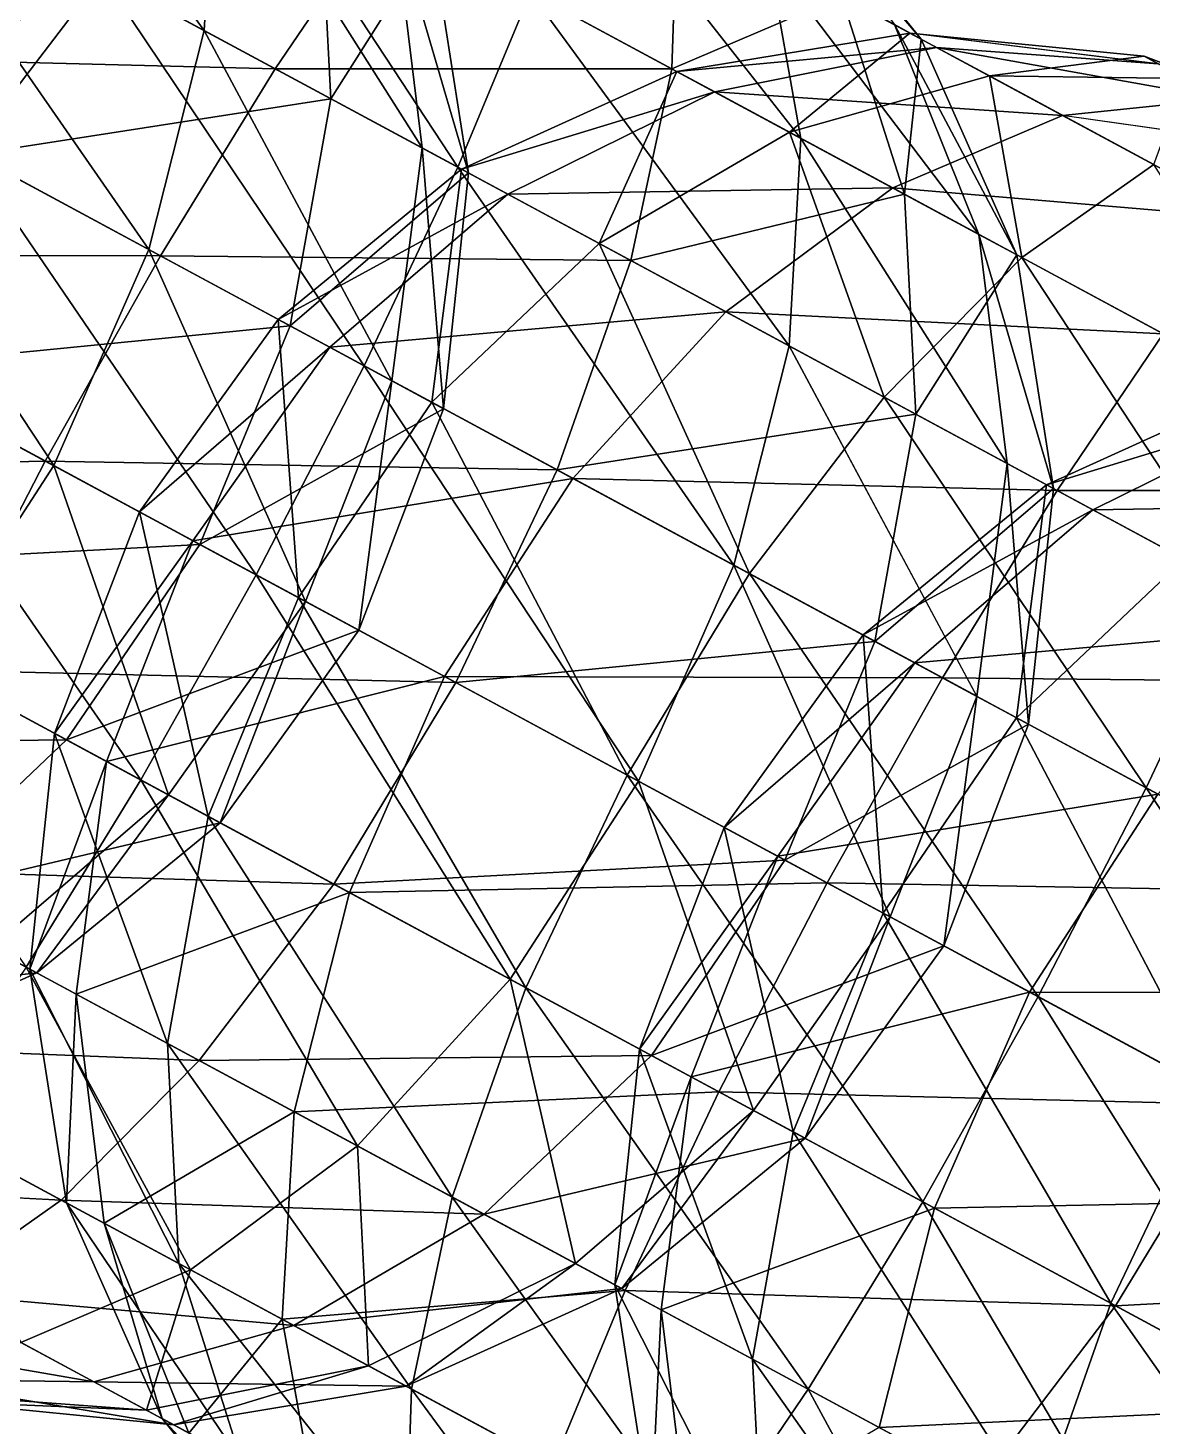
# Model space of a CAD drawing. Header units: metres. Extents: x -386 to 289, y -317 to 299.
# Drawn here: x 5.23 to 42.32, y -1.77 to 44.37 of the extents above; entities that cross this region are included whole.
import ezdxf

# ---------------------------------------------------------------- set-up
doc = ezdxf.new("R2010")
doc.units = ezdxf.units.M

msp = doc.modelspace()

# ---------------------------------------------------------------- linework, layer by layer
for points in [[(2.5170221, 55.94866, -525.3821), (0.11974335, 50.182213, -520.6561), (11.048521, 44.285362, -525.819), (11.048621, 44.28546, -525.81885)], [(2.5170221, 55.94866, -525.3821), (11.048521, 44.285362, -525.819), (11.440332, 51.133904, -529.59753), (11.440433, 51.134003, -529.5974)], [(-1.7154713, 51.172436, -698.8497), (3.2418518, 40.27612, -687.9063), (7.6838026, 46.10086, -690.67664), (7.6839027, 46.10096, -690.6765)], [(11.440332, 51.133904, -529.59753), (11.048521, 44.285362, -525.819), (18.241306, 40.404346, -536.49915), (18.241405, 40.404446, -536.499)], [(11.440332, 51.133904, -529.59753), (18.241306, 40.404346, -536.49915), (17.313215, 47.965065, -538.3179), (17.313314, 47.965164, -538.31775)], [(12.234752, 50.70525, -695.0837), (7.6838026, 46.10086, -690.67664), (19.420204, 39.76824, -688.9387), (19.420303, 39.76834, -688.9386)], [(12.234752, 50.70525, -695.0837), (19.420204, 39.76824, -688.9387), (21.817482, 45.53469, -693.6647), (21.817581, 45.53479, -693.66455)], [(0.11974335, 50.182213, -520.6561), (-2.9683561, 43.626972, -517.68524), (9.221111, 37.04989, -523.44366), (9.221211, 37.049988, -523.44354)], [(0.11974335, 50.182213, -520.6561), (9.221111, 37.04989, -523.44366), (11.048521, 44.285362, -525.819), (11.048621, 44.28546, -525.81885)], [(23.360575, 50.11937, -699.82367), (21.817482, 45.53469, -693.6647), (30.740793, 40.719933, -697.8801), (30.740892, 40.72003, -697.88)], [(23.360575, 50.11937, -699.82367), (30.740793, 40.719933, -697.8801), (29.670307, 46.714825, -702.8044), (29.670406, 46.714924, -702.80426)], [(29.360104, 50.28765, -711.7308), (33.823063, 44.474117, -708.97064), (34.706123, 43.997643, -716.6701), (34.706223, 43.99774, -716.67)], [(29.360104, 50.28765, -711.7308), (34.706123, 43.997643, -716.6701), (29.817207, 50.041008, -715.7163), (29.817307, 50.041107, -715.7162)], [(29.817207, 50.041008, -715.7163), (34.706123, 43.997643, -716.6701), (32.082863, 45.41308, -723.8397), (32.082962, 45.413177, -723.8396)], [(13.391978, 43.020897, -740.4468), (-2.5809727, 43.417946, -737.65924), (2.4632006, 48.917747, -735.28394), (2.4633005, 48.917847, -735.2838)], [(16.895458, 48.190468, -735.7208), (13.391978, 43.020897, -740.4468), (2.4632006, 48.917747, -735.28394), (2.4633005, 48.917847, -735.2838)], [(2.4632006, 48.917747, -735.28394), (2.4632006, 48.917747, -735.28394), (13.391978, 43.020897, -740.4468), (13.392078, 43.020996, -740.44666)], [(14.852201, 49.292953, -559.34595), (15.22719, 42.030674, -562.25323), (5.827918, 47.102245, -570.4263), (5.828018, 47.102345, -570.42615)], [(18.562046, 47.29123, -549.20654), (15.22719, 42.030674, -562.25323), (14.852201, 49.292953, -559.34595), (14.852302, 49.293053, -559.3458)], [(26.478188, 43.019905, -734.3018), (13.391978, 43.020897, -740.4468), (16.895458, 48.190468, -735.7208), (16.895557, 48.190567, -735.7207)], [(26.656193, 48.341152, -728.5585), (26.478188, 43.019905, -734.3018), (16.895458, 48.190468, -735.7208), (16.895557, 48.190567, -735.7207)], [(32.082863, 45.41308, -723.8397), (26.478188, 43.019905, -734.3018), (26.656193, 48.341152, -728.5585), (26.656292, 48.34125, -728.55835)], [(17.313215, 47.965065, -538.3179), (18.241306, 40.404346, -536.49915), (19.770805, 39.57907, -549.835), (19.770905, 39.57917, -549.8349)], [(17.313215, 47.965065, -538.3179), (19.770805, 39.57907, -549.835), (18.562046, 47.29123, -549.20654), (18.562145, 47.29133, -549.2064)], [(5.827918, 47.102245, -570.4263), (3.3982868, 40.191715, -573.1966), (-9.691965, 47.254833, -575.1351), (-9.691865, 47.254932, -575.13495)], [(15.22719, 42.030674, -562.25323), (3.3982868, 40.191715, -573.1966), (5.827918, 47.102245, -570.4263), (5.828018, 47.102345, -570.42615)], [(18.562046, 47.29123, -549.20654), (19.770805, 39.57907, -549.835), (15.22719, 42.030674, -562.25323), (15.22729, 42.030773, -562.2531)], [(29.670307, 46.714825, -702.8044), (30.740793, 40.719933, -697.8801), (36.613678, 37.551094, -706.60046), (36.613777, 37.551193, -706.60034)], [(29.670307, 46.714825, -702.8044), (36.613678, 37.551094, -706.60046), (33.823063, 44.474117, -708.97064), (33.823162, 44.474216, -708.9705)], [(7.6838026, 46.10086, -690.67664), (3.2418518, 40.27612, -687.9063), (16.332104, 33.213, -685.96783), (16.332203, 33.2131, -685.9677)], [(7.6838026, 46.10086, -690.67664), (16.332104, 33.213, -685.96783), (19.420204, 39.76824, -688.9387), (19.420303, 39.76834, -688.9386)], [(21.817482, 45.53469, -693.6647), (19.420204, 39.76824, -688.9387), (30.348982, 33.87139, -694.10156), (30.349081, 33.87149, -694.10144)], [(21.817482, 45.53469, -693.6647), (30.348982, 33.87139, -694.10156), (30.740793, 40.719933, -697.8801), (30.740892, 40.72003, -697.88)], [(32.082863, 45.41308, -723.8397), (34.152664, 38.878983, -727.62854), (26.478188, 43.019905, -734.3018), (26.478287, 43.020004, -734.3017)], [(34.706123, 43.997643, -716.6701), (34.152664, 38.878983, -727.62854), (32.082863, 45.41308, -723.8397), (32.082962, 45.413177, -723.8396)], [(33.823063, 44.474117, -708.97064), (36.613678, 37.551094, -706.60046), (37.862507, 36.87726, -717.48914), (37.862606, 36.877357, -717.489)], [(33.823063, 44.474117, -708.97064), (37.862507, 36.87726, -717.48914), (34.706123, 43.997643, -716.6701), (34.706223, 43.99774, -716.67)], [(11.048521, 44.285362, -525.819), (9.221111, 37.04989, -523.44366), (17.243618, 32.721176, -535.3559), (17.243717, 32.721275, -535.3558)], [(11.048521, 44.285362, -525.819), (17.243618, 32.721176, -535.3559), (18.241306, 40.404346, -536.49915), (18.241405, 40.404446, -536.499)], [(35.216217, 43.72242, -288.74295), (26.64896, 42.927773, -280.22443), (34.333157, 44.198895, -281.0435), (34.333256, 44.198994, -281.0434)], [(34.333157, 44.198895, -281.0435), (26.64896, 42.927773, -280.22443), (30.358807, 40.92605, -270.08505), (30.358906, 40.926147, -270.08496)], [(34.333157, 44.198895, -281.0435), (30.358807, 40.92605, -270.08505), (36.956417, 42.78346, -273.87384), (36.956516, 42.783558, -273.87375)], [(34.706123, 43.997643, -716.6701), (37.862507, 36.87726, -717.48914), (34.152664, 38.878983, -727.62854), (34.152763, 38.87908, -727.6284)], [(42.52548, 43.184006, -285.98282), (35.216217, 43.72242, -288.74295), (34.333157, 44.198895, -281.0435), (34.333256, 44.198994, -281.0434)], [(42.52548, 43.184006, -285.98282), (34.333157, 44.198895, -281.0435), (42.068375, 43.43065, -281.99728), (42.068474, 43.430748, -281.9972)], [(42.068375, 43.43065, -281.99728), (34.333157, 44.198895, -281.0435), (36.956417, 42.78346, -273.87384), (36.956516, 42.783558, -273.87375)], [(9.608496, 36.840862, -743.41766), (-6.81662, 36.88064, -738.4694), (-2.5809727, 43.417946, -737.65924), (-2.5808728, 43.418045, -737.6591)], [(-2.9683561, 43.626972, -517.68524), (-6.5368185, 36.729668, -516.67194), (6.0826435, 29.920574, -522.6335), (6.0827436, 29.920673, -522.63336)], [(-2.9683561, 43.626972, -517.68524), (6.0826435, 29.920574, -522.6335), (9.221111, 37.04989, -523.44366), (9.221211, 37.049988, -523.44354)], [(13.391978, 43.020897, -740.4468), (9.608496, 36.840862, -743.41766), (-2.5809727, 43.417946, -737.65924), (-2.5808728, 43.418045, -737.6591)], [(-2.5809727, 43.417946, -737.65924), (-2.5809727, 43.417946, -737.65924), (9.608496, 36.840862, -743.41766), (9.608596, 36.84096, -743.41754)], [(35.216217, 43.72242, -288.74295), (27.897793, 42.253937, -291.11313), (26.64896, 42.927773, -280.22443), (26.64906, 42.92787, -280.22433)], [(39.368973, 41.481712, -294.90918), (27.897793, 42.253937, -291.11313), (35.216217, 43.72242, -288.74295), (35.216316, 43.72252, -288.74286)], [(44.675102, 42.02413, -289.1747), (39.368973, 41.481712, -294.90918), (35.216217, 43.72242, -288.74295), (35.216316, 43.72252, -288.74286)], [(44.675102, 42.02413, -289.1747), (35.216217, 43.72242, -288.74295), (42.52548, 43.184006, -285.98282), (42.525578, 43.184105, -285.98273)], [(42.068375, 43.43065, -281.99728), (36.956417, 42.78346, -273.87384), (43.42627, 42.697964, -278.286), (43.42637, 42.698063, -278.28592)], [(49.32747, 40.67539, -283.02084), (42.52548, 43.184006, -285.98282), (42.068375, 43.43065, -281.99728), (42.068474, 43.430748, -281.9972)], [(49.32747, 40.67539, -283.02084), (42.068375, 43.43065, -281.99728), (43.42627, 42.697964, -278.286), (43.42637, 42.698063, -278.28592)], [(25.12838, 36.688274, -738.70886), (9.608496, 36.840862, -743.41766), (13.391978, 43.020897, -740.4468), (13.392078, 43.020996, -740.44666)], [(26.478188, 43.019905, -734.3018), (25.12838, 36.688274, -738.70886), (13.391978, 43.020897, -740.4468), (13.392078, 43.020996, -740.44666)], [(27.897793, 42.253937, -291.11313), (19.539444, 39.70391, -279.59595), (26.64896, 42.927773, -280.22443), (26.64906, 42.92787, -280.22433)], [(26.64896, 42.927773, -280.22443), (19.539444, 39.70391, -279.59595), (24.08306, 37.252308, -267.1778), (24.083158, 37.252407, -267.1777)], [(26.64896, 42.927773, -280.22443), (24.08306, 37.252308, -267.1778), (30.358807, 40.92605, -270.08505), (30.358906, 40.926147, -270.08496)], [(34.152664, 38.878983, -727.62854), (25.12838, 36.688274, -738.70886), (26.478188, 43.019905, -734.3018), (26.478287, 43.020004, -734.3017)], [(36.956417, 42.78346, -273.87384), (30.358807, 40.92605, -270.08505), (38.033283, 36.785122, -263.4118), (38.033382, 36.78522, -263.4117)], [(36.956417, 42.78346, -273.87384), (38.033283, 36.785122, -263.4118), (42.383087, 39.855385, -269.15515), (42.383186, 39.855484, -269.15506)], [(43.42627, 42.697964, -278.286), (36.956417, 42.78346, -273.87384), (42.383087, 39.855385, -269.15515), (42.383186, 39.855484, -269.15506)], [(15.22719, 42.030674, -562.25323), (13.881813, 34.53511, -564.0808), (3.3982868, 40.191715, -573.1966), (3.3983867, 40.191814, -573.1965)], [(19.770805, 39.57907, -549.835), (13.881813, 34.53511, -564.0808), (15.22719, 42.030674, -562.25323), (15.22729, 42.030773, -562.2531)], [(27.897793, 42.253937, -291.11313), (21.068943, 38.87864, -292.93182), (19.539444, 39.70391, -279.59595), (19.539543, 39.70401, -279.59586)], [(33.77068, 39.0851, -299.8335), (21.068943, 38.87864, -292.93182), (27.897793, 42.253937, -291.11313), (27.897892, 42.254036, -291.11304)], [(39.368973, 41.481712, -294.90918), (33.77068, 39.0851, -299.8335), (27.897793, 42.253937, -291.11313), (27.897892, 42.254036, -291.11304)], [(47.94126, 40.261806, -290.71765), (39.368973, 41.481712, -294.90918), (44.675102, 42.02413, -289.1747), (44.6752, 42.02423, -289.17462)], [(45.678707, 38.077164, -297.88995), (33.77068, 39.0851, -299.8335), (39.368973, 41.481712, -294.90918), (39.369072, 41.48181, -294.9091)], [(47.94126, 40.261806, -290.71765), (45.678707, 38.077164, -297.88995), (39.368973, 41.481712, -294.90918), (39.369072, 41.48181, -294.9091)], [(39.368973, 41.481712, -294.90918), (39.368973, 41.481712, -294.90918), (45.678707, 38.077164, -297.88995), (45.678806, 38.077263, -297.88986)], [(30.358807, 40.92605, -270.08505), (24.08306, 37.252308, -267.1778), (33.482334, 32.180733, -259.00476), (33.482433, 32.180832, -259.00467)], [(30.740793, 40.719933, -697.8801), (30.348982, 33.87139, -694.10156), (37.541767, 29.990374, -704.78174), (37.541866, 29.990473, -704.7816)], [(30.358807, 40.92605, -270.08505), (33.482334, 32.180733, -259.00476), (38.033283, 36.785122, -263.4118), (38.033382, 36.78522, -263.4117)], [(30.740793, 40.719933, -697.8801), (37.541767, 29.990374, -704.78174), (36.613678, 37.551094, -706.60046), (36.613777, 37.551193, -706.60034)], [(3.2418518, 40.27612, -687.9063), (-0.7883873, 33.62798, -686.96136), (12.763642, 26.315699, -684.9545), (12.763742, 26.315798, -684.9544)], [(13.881813, 34.53511, -564.0808), (0.054413795, 33.17323, -574.14154), (3.3982868, 40.191715, -573.1966), (3.3983867, 40.191814, -573.1965)], [(3.2418518, 40.27612, -687.9063), (12.763642, 26.315699, -684.9545), (16.332104, 33.213, -685.96783), (16.332203, 33.2131, -685.9677)], [(18.241306, 40.404346, -536.49915), (17.243618, 32.721176, -535.3559), (18.949556, 31.800703, -550.2301), (18.949656, 31.800802, -550.23)], [(18.241306, 40.404346, -536.49915), (18.949556, 31.800703, -550.2301), (19.770805, 39.57907, -549.835), (19.770905, 39.57917, -549.8349)], [(21.068943, 38.87864, -292.93182), (13.489109, 34.747005, -279.20087), (19.539444, 39.70391, -279.59595), (19.539543, 39.70401, -279.59586)], [(19.539444, 39.70391, -279.59595), (13.489109, 34.747005, -279.20087), (18.556854, 32.012596, -265.35022), (18.556953, 32.012695, -265.35013)], [(19.420204, 39.76824, -688.9387), (16.332104, 33.213, -685.96783), (28.521572, 26.635918, -691.72626), (28.521671, 26.636017, -691.72614)], [(19.539444, 39.70391, -279.59595), (18.556854, 32.012596, -265.35022), (24.08306, 37.252308, -267.1778), (24.083158, 37.252407, -267.1777)], [(19.420204, 39.76824, -688.9387), (28.521572, 26.635918, -691.72626), (30.348982, 33.87139, -694.10156), (30.349081, 33.87149, -694.10144)], [(42.383087, 39.855385, -269.15515), (38.033283, 36.785122, -263.4118), (47.616013, 31.614561, -261.99277), (47.61611, 31.61466, -261.99268)], [(19.770805, 39.57907, -549.835), (18.949556, 31.800703, -550.2301), (13.881813, 34.53511, -564.0808), (13.881913, 34.53521, -564.0807)], [(21.068943, 38.87864, -292.93182), (15.195045, 33.82653, -294.0751), (13.489109, 34.747005, -279.20087), (13.489209, 34.747105, -279.20078)], [(28.26173, 34.99762, -303.61206), (15.195045, 33.82653, -294.0751), (21.068943, 38.87864, -292.93182), (21.069042, 38.87874, -292.93173)], [(33.77068, 39.0851, -299.8335), (28.26173, 34.99762, -303.61206), (21.068943, 38.87864, -292.93182), (21.069042, 38.87874, -292.93173)], [(34.152664, 38.878983, -727.62854), (34.52765, 31.616703, -730.5358), (25.12838, 36.688274, -738.70886), (25.128479, 36.688374, -738.70874)], [(42.69399, 34.27034, -304.04892), (28.26173, 34.99762, -303.61206), (33.77068, 39.0851, -299.8335), (33.77078, 39.085197, -299.8334)], [(45.678707, 38.077164, -297.88995), (42.69399, 34.27034, -304.04892), (33.77068, 39.0851, -299.8335), (33.77078, 39.085197, -299.8334)], [(33.77068, 39.0851, -299.8335), (33.77068, 39.0851, -299.8335), (42.69399, 34.27034, -304.04892), (42.694088, 34.27044, -304.04883)], [(37.862507, 36.87726, -717.48914), (34.52765, 31.616703, -730.5358), (34.152664, 38.878983, -727.62854), (34.152763, 38.87908, -727.6284)], [(36.613678, 37.551094, -706.60046), (37.541767, 29.990374, -704.78174), (39.071266, 29.1651, -718.1176), (39.071365, 29.1652, -718.1175)], [(36.613678, 37.551094, -706.60046), (39.071266, 29.1651, -718.1176), (37.862507, 36.87726, -717.48914), (37.862606, 36.877357, -717.489)], [(9.221111, 37.04989, -523.44366), (6.0826435, 29.920574, -522.6335), (14.388157, 25.43916, -534.96594), (14.388257, 25.439259, -534.9658)], [(9.221111, 37.04989, -523.44366), (14.388157, 25.43916, -534.96594), (17.243618, 32.721176, -535.3559), (17.243717, 32.721275, -535.3558)], [(24.08306, 37.252308, -267.1778), (18.556854, 32.012596, -265.35022), (29.040382, 26.355991, -256.23438), (29.040482, 26.35609, -256.23428)], [(24.08306, 37.252308, -267.1778), (29.040382, 26.355991, -256.23438), (33.482334, 32.180733, -259.00476), (33.482433, 32.180832, -259.00467)], [(5.802846, 30.071539, -744.43097), (-9.955088, 29.751318, -737.65924), (-6.81662, 36.88064, -738.4694), (-6.8165197, 36.880737, -738.4693)], [(9.608496, 36.840862, -743.41766), (5.802846, 30.071539, -744.43097), (-6.81662, 36.88064, -738.4694), (-6.8165197, 36.880737, -738.4693)], [(-6.81662, 36.88064, -738.4694), (-6.81662, 36.88064, -738.4694), (5.802846, 30.071539, -744.43097), (5.802946, 30.071638, -744.43085)], [(-6.5368185, 36.729668, -516.67194), (1.8469963, 23.383263, -523.44366), (6.0826435, 29.920574, -522.6335), (6.0827436, 29.920673, -522.63336)], [(22.698748, 29.777744, -741.4792), (5.802846, 30.071539, -744.43097), (9.608496, 36.840862, -743.41766), (9.608596, 36.84096, -743.41754)], [(25.12838, 36.688274, -738.70886), (22.698748, 29.777744, -741.4792), (9.608496, 36.840862, -743.41766), (9.608596, 36.84096, -743.41754)], [(34.52765, 31.616703, -730.5358), (22.698748, 29.777744, -741.4792), (25.12838, 36.688274, -738.70886), (25.128479, 36.688374, -738.70874)], [(38.033283, 36.785122, -263.4118), (33.482334, 32.180733, -259.00476), (45.218735, 25.848114, -257.2668), (45.218834, 25.848213, -257.26672)], [(37.862507, 36.87726, -717.48914), (39.071266, 29.1651, -718.1176), (34.52765, 31.616703, -730.5358), (34.52775, 31.616802, -730.5357)], [(38.033283, 36.785122, -263.4118), (45.218735, 25.848114, -257.2668), (47.616013, 31.614561, -261.99277), (47.61611, 31.61466, -261.99268)], [(15.195045, 33.82653, -294.0751), (8.910282, 28.394867, -279.06613), (13.489109, 34.747005, -279.20087), (13.489209, 34.747105, -279.20078)], [(13.489109, 34.747005, -279.20087), (8.910282, 28.394867, -279.06613), (14.156797, 25.564, -264.72687), (14.156898, 25.564098, -264.72678)], [(13.489109, 34.747005, -279.20087), (14.156797, 25.564, -264.72687), (18.556854, 32.012596, -265.35022), (18.556953, 32.012695, -265.35013)], [(28.26173, 34.99762, -303.61206), (23.217558, 29.497818, -305.98734), (15.195045, 33.82653, -294.0751), (15.195146, 33.82663, -294.075)], [(39.19051, 29.100769, -308.77487), (23.217558, 29.497818, -305.98734), (28.26173, 34.99762, -303.61206), (28.26183, 34.99772, -303.61197)], [(42.69399, 34.27034, -304.04892), (39.19051, 29.100769, -308.77487), (28.26173, 34.99762, -303.61206), (28.26183, 34.99772, -303.61197)], [(28.26173, 34.99762, -303.61206), (28.26173, 34.99762, -303.61206), (39.19051, 29.100769, -308.77487), (39.19061, 29.100868, -308.77478)], [(13.881813, 34.53511, -564.0808), (10.907757, 27.317081, -564.70416), (0.054413795, 33.17323, -574.14154), (0.054513797, 33.17333, -574.1414)], [(18.949556, 31.800703, -550.2301), (10.907757, 27.317081, -564.70416), (13.881813, 34.53511, -564.0808), (13.881913, 34.53521, -564.0807)], [(52.27672, 29.099777, -302.62988), (39.19051, 29.100769, -308.77487), (42.69399, 34.27034, -304.04892), (42.694088, 34.27044, -304.04883)], [(15.195045, 33.82653, -294.0751), (10.676395, 27.441923, -294.46506), (8.910282, 28.394867, -279.06613), (8.910382, 28.394966, -279.06604)], [(23.217558, 29.497818, -305.98734), (10.676395, 27.441923, -294.46506), (15.195045, 33.82653, -294.0751), (15.195146, 33.82663, -294.075)], [(30.348982, 33.87139, -694.10156), (28.521572, 26.635918, -691.72626), (36.54408, 22.307205, -703.6385), (36.544178, 22.307304, -703.63837)], [(30.348982, 33.87139, -694.10156), (36.54408, 22.307205, -703.6385), (37.541767, 29.990374, -704.78174), (37.541866, 29.990473, -704.7816)], [(-0.7883873, 33.62798, -686.96136), (-4.132263, 26.60949, -687.9063), (8.957991, 19.546371, -685.96783), (8.958091, 19.54647, -685.9677)], [(-0.7883873, 33.62798, -686.96136), (8.957991, 19.546371, -685.96783), (12.763642, 26.315699, -684.9545), (12.763742, 26.315798, -684.9544)], [(10.907757, 27.317081, -564.70416), (-3.9758282, 26.525087, -573.1966), (0.054413795, 33.17323, -574.14154), (0.054513797, 33.17333, -574.1414)], [(16.332104, 33.213, -685.96783), (12.763642, 26.315699, -684.9545), (25.383104, 19.506603, -690.9161), (25.383204, 19.506702, -690.91595)], [(16.332104, 33.213, -685.96783), (25.383104, 19.506603, -690.9161), (28.521572, 26.635918, -691.72626), (28.521671, 26.636017, -691.72614)], [(17.243618, 32.721176, -535.3559), (14.388157, 25.43916, -534.96594), (16.15427, 24.486216, -550.36487), (16.15437, 24.486315, -550.36475)], [(17.243618, 32.721176, -535.3559), (16.15427, 24.486216, -550.36487), (18.949556, 31.800703, -550.2301), (18.949656, 31.800802, -550.23)], [(47.198246, 31.839973, -459.39575), (38.839897, 29.289948, -447.87857), (45.949413, 32.51381, -448.50705), (45.949512, 32.51391, -448.50696)], [(45.949413, 32.51381, -448.50705), (38.839897, 29.289948, -447.87857), (43.383514, 26.838345, -435.46042), (43.383614, 26.838444, -435.46033)], [(18.556854, 32.012596, -265.35022), (14.156797, 25.564, -264.72687), (25.010143, 19.707851, -255.28946), (25.010242, 19.70795, -255.28935)], [(18.556854, 32.012596, -265.35022), (25.010143, 19.707851, -255.28946), (29.040382, 26.355991, -256.23438), (29.040482, 26.35609, -256.23428)], [(33.482334, 32.180733, -259.00476), (29.040382, 26.355991, -256.23438), (42.130634, 19.292871, -254.29596), (42.130733, 19.29297, -254.29585)], [(33.482334, 32.180733, -259.00476), (42.130634, 19.292871, -254.29596), (45.218735, 25.848114, -257.2668), (45.218834, 25.848213, -257.26672)], [(47.198246, 31.839973, -459.39575), (40.369396, 28.464674, -461.21445), (38.839897, 29.289948, -447.87857), (38.839996, 29.290047, -447.87848)], [(53.071133, 28.671135, -468.11612), (40.369396, 28.464674, -461.21445), (47.198246, 31.839973, -459.39575), (47.198345, 31.840073, -459.39566)], [(18.949556, 31.800703, -550.2301), (16.15427, 24.486216, -550.36487), (10.907757, 27.317081, -564.70416), (10.907857, 27.31718, -564.70404)], [(34.52765, 31.616703, -730.5358), (33.182274, 24.12114, -732.3634), (22.698748, 29.777744, -741.4792), (22.698847, 29.777843, -741.47906)], [(39.071266, 29.1651, -718.1176), (33.182274, 24.12114, -732.3634), (34.52765, 31.616703, -730.5358), (34.52775, 31.616802, -730.5357)], [(5.802846, 30.071539, -744.43097), (2.2343807, 23.174234, -743.41766), (-9.955088, 29.751318, -737.65924), (-9.954988, 29.751417, -737.6591)], [(19.354874, 22.75926, -742.42413), (2.2343807, 23.174234, -743.41766), (5.802846, 30.071539, -744.43097), (5.802946, 30.071638, -744.43085)], [(22.698748, 29.777744, -741.4792), (19.354874, 22.75926, -742.42413), (5.802846, 30.071539, -744.43097), (5.802946, 30.071638, -744.43085)], [(6.0826435, 29.920574, -522.6335), (1.8469963, 23.383263, -523.44366), (9.869505, 19.05455, -535.3559), (9.869605, 19.05465, -535.3558)], [(6.0826435, 29.920574, -522.6335), (9.869505, 19.05455, -535.3559), (14.388157, 25.43916, -534.96594), (14.388257, 25.439259, -534.9658)], [(33.182274, 24.12114, -732.3634), (19.354874, 22.75926, -742.42413), (22.698748, 29.777744, -741.4792), (22.698847, 29.777843, -741.47906)], [(37.541767, 29.990374, -704.78174), (36.54408, 22.307205, -703.6385), (38.250015, 21.386732, -718.5127), (38.250114, 21.386831, -718.5126)], [(37.541767, 29.990374, -704.78174), (38.250015, 21.386732, -718.5127), (39.071266, 29.1651, -718.1176), (39.071365, 29.1652, -718.1175)], [(23.217558, 29.497818, -305.98734), (18.98191, 22.960508, -306.79752), (10.676395, 27.441923, -294.46506), (10.676496, 27.442022, -294.46497)], [(35.40703, 22.920734, -311.74573), (18.98191, 22.960508, -306.79752), (23.217558, 29.497818, -305.98734), (23.217657, 29.497917, -305.98724)], [(39.19051, 29.100769, -308.77487), (35.40703, 22.920734, -311.74573), (23.217558, 29.497818, -305.98734), (23.217657, 29.497917, -305.98724)], [(23.217558, 29.497818, -305.98734), (23.217558, 29.497818, -305.98734), (35.40703, 22.920734, -311.74573), (35.407127, 22.920834, -311.74564)], [(40.369396, 28.464674, -461.21445), (32.789562, 24.333042, -447.4835), (38.839897, 29.289948, -447.87857), (38.839996, 29.290047, -447.87848)], [(38.839897, 29.289948, -447.87857), (32.789562, 24.333042, -447.4835), (37.857307, 21.598633, -433.63284), (37.857407, 21.598732, -433.63275)], [(39.071266, 29.1651, -718.1176), (38.250015, 21.386732, -718.5127), (33.182274, 24.12114, -732.3634), (33.182373, 24.121239, -732.3633)], [(50.92691, 22.768147, -307.03693), (35.40703, 22.920734, -311.74573), (39.19051, 29.100769, -308.77487), (39.19061, 29.100868, -308.77478)], [(38.839897, 29.289948, -447.87857), (37.857307, 21.598633, -433.63284), (43.383514, 26.838345, -435.46042), (43.383614, 26.838444, -435.46033)], [(52.27672, 29.099777, -302.62988), (50.92691, 22.768147, -307.03693), (39.19051, 29.100769, -308.77487), (39.19061, 29.100868, -308.77478)], [(53.071133, 28.671135, -468.11612), (47.562183, 24.583654, -471.89468), (40.369396, 28.464674, -461.21445), (40.369495, 28.464773, -461.21436)], [(10.676395, 27.441923, -294.46506), (6.114996, 21.080378, -279.20087), (8.910282, 28.394867, -279.06613), (8.910382, 28.394966, -279.06604)], [(8.910282, 28.394867, -279.06613), (6.114996, 21.080378, -279.20087), (11.182739, 18.34597, -265.35022), (11.182839, 18.34607, -265.35013)], [(8.910282, 28.394867, -279.06613), (11.182739, 18.34597, -265.35022), (14.156797, 25.564, -264.72687), (14.156898, 25.564098, -264.72678)], [(40.369396, 28.464674, -461.21445), (34.4955, 23.412567, -462.35773), (32.789562, 24.333042, -447.4835), (32.78966, 24.333141, -447.4834)], [(47.562183, 24.583654, -471.89468), (34.4955, 23.412567, -462.35773), (40.369396, 28.464674, -461.21445), (40.369495, 28.464773, -461.21436)], [(10.907757, 27.317081, -564.70416), (6.507698, 20.868483, -564.0808), (-3.9758282, 26.525087, -573.1966), (-3.9757283, 26.525187, -573.1965)], [(10.676395, 27.441923, -294.46506), (7.8209305, 20.159903, -294.0751), (6.114996, 21.080378, -279.20087), (6.115096, 21.080477, -279.20078)], [(16.15427, 24.486216, -550.36487), (6.507698, 20.868483, -564.0808), (10.907757, 27.317081, -564.70416), (10.907857, 27.31718, -564.70404)], [(18.98191, 22.960508, -306.79752), (7.8209305, 20.159903, -294.0751), (10.676395, 27.441923, -294.46506), (10.676496, 27.442022, -294.46497)], [(43.383514, 26.838345, -435.46042), (37.857307, 21.598633, -433.63284), (48.340836, 15.942028, -424.517), (48.340935, 15.942128, -424.5169)], [(6.507698, 20.868483, -564.0808), (-8.417777, 20.700348, -570.4263), (-3.9758282, 26.525087, -573.1966), (-3.9757283, 26.525187, -573.1965)], [(-4.132263, 26.60949, -687.9063), (5.1745076, 13.366344, -688.9387), (8.957991, 19.546371, -685.96783), (8.958091, 19.54647, -685.9677)], [(12.763642, 26.315699, -684.9545), (8.957991, 19.546371, -685.96783), (21.147457, 12.969291, -691.72626), (21.147556, 12.969391, -691.72614)], [(12.763642, 26.315699, -684.9545), (21.147457, 12.969291, -691.72626), (25.383104, 19.506603, -690.9161), (25.383204, 19.506702, -690.91595)], [(29.040382, 26.355991, -256.23438), (25.010143, 19.707851, -255.28946), (38.562172, 12.395571, -253.28265), (38.56227, 12.395671, -253.28255)], [(28.521572, 26.635918, -691.72626), (25.383104, 19.506603, -690.9161), (33.688618, 15.025189, -703.24854), (33.688717, 15.02529, -703.2484)], [(28.521572, 26.635918, -691.72626), (33.688618, 15.025189, -703.24854), (36.54408, 22.307205, -703.6385), (36.544178, 22.307304, -703.63837)], [(29.040382, 26.355991, -256.23438), (38.562172, 12.395571, -253.28265), (42.130634, 19.292871, -254.29596), (42.130733, 19.29297, -254.29585)], [(45.218735, 25.848114, -257.2668), (42.130634, 19.292871, -254.29596), (54.320103, 12.71579, -260.05435), (54.3202, 12.71589, -260.05426)], [(14.388157, 25.43916, -534.96594), (9.869505, 19.05455, -535.3559), (11.575441, 18.134075, -550.2301), (11.5755415, 18.134174, -550.23)], [(14.156797, 25.564, -264.72687), (11.182739, 18.34597, -265.35022), (21.666267, 12.689363, -256.23438), (21.666367, 12.689463, -256.23428)], [(14.388157, 25.43916, -534.96594), (11.575441, 18.134075, -550.2301), (16.15427, 24.486216, -550.36487), (16.15437, 24.486315, -550.36475)], [(14.156797, 25.564, -264.72687), (21.666267, 12.689363, -256.23438), (25.010143, 19.707851, -255.28946), (25.010242, 19.70795, -255.28935)], [(16.15427, 24.486216, -550.36487), (11.575441, 18.134075, -550.2301), (6.507698, 20.868483, -564.0808), (6.507798, 20.868582, -564.0807)], [(47.562183, 24.583654, -471.89468), (42.518013, 19.083855, -474.26996), (34.4955, 23.412567, -462.35773), (34.495598, 23.412666, -462.35764)], [(33.182274, 24.12114, -732.3634), (30.208218, 16.90311, -732.98676), (19.354874, 22.75926, -742.42413), (19.354973, 22.75936, -742.424)], [(34.4955, 23.412567, -462.35773), (28.210735, 17.980904, -447.34875), (32.789562, 24.333042, -447.4835), (32.78966, 24.333141, -447.4834)], [(32.789562, 24.333042, -447.4835), (28.210735, 17.980904, -447.34875), (33.457253, 15.150037, -433.0095), (33.45735, 15.150137, -433.0094)], [(38.250015, 21.386732, -718.5127), (30.208218, 16.90311, -732.98676), (33.182274, 24.12114, -732.3634), (33.182373, 24.121239, -732.3633)], [(32.789562, 24.333042, -447.4835), (33.457253, 15.150037, -433.0095), (37.857307, 21.598633, -433.63284), (37.857407, 21.598732, -433.63275)], [(15.324633, 16.111116, -741.4792), (-0.85371685, 16.618998, -740.4468), (2.2343807, 23.174234, -743.41766), (2.2344806, 23.174334, -743.41754)], [(1.8469963, 23.383263, -523.44366), (3.9956093, 14.002447, -536.49915), (9.869505, 19.05455, -535.3559), (9.869605, 19.05465, -535.3558)], [(19.354874, 22.75926, -742.42413), (15.324633, 16.111116, -741.4792), (2.2343807, 23.174234, -743.41766), (2.2344806, 23.174334, -743.41754)], [(34.4955, 23.412567, -462.35773), (29.976849, 17.02796, -462.74768), (28.210735, 17.980904, -447.34875), (28.210835, 17.981003, -447.34866)], [(42.518013, 19.083855, -474.26996), (29.976849, 17.02796, -462.74768), (34.4955, 23.412567, -462.35773), (34.495598, 23.412666, -462.35764)], [(18.98191, 22.960508, -306.79752), (15.843443, 15.83119, -305.98734), (7.8209305, 20.159903, -294.0751), (7.8210306, 20.160002, -294.075)], [(30.208218, 16.90311, -732.98676), (15.324633, 16.111116, -741.4792), (19.354874, 22.75926, -742.42413), (19.354973, 22.75936, -742.424)], [(31.601376, 16.151411, -312.75903), (15.843443, 15.83119, -305.98734), (18.98191, 22.960508, -306.79752), (18.98201, 22.960608, -306.79742)], [(35.40703, 22.920734, -311.74573), (31.601376, 16.151411, -312.75903), (18.98191, 22.960508, -306.79752), (18.98201, 22.960608, -306.79742)], [(18.98191, 22.960508, -306.79752), (18.98191, 22.960508, -306.79752), (31.601376, 16.151411, -312.75903), (31.601475, 16.15151, -312.75894)], [(48.497276, 15.857616, -309.8073), (31.601376, 16.151411, -312.75903), (35.40703, 22.920734, -311.74573), (35.407127, 22.920834, -311.74564)], [(50.92691, 22.768147, -307.03693), (48.497276, 15.857616, -309.8073), (35.40703, 22.920734, -311.74573), (35.407127, 22.920834, -311.74564)], [(36.54408, 22.307205, -703.6385), (33.688618, 15.025189, -703.24854), (35.45473, 14.072245, -718.64746), (35.45483, 14.072345, -718.64734)], [(36.54408, 22.307205, -703.6385), (35.45473, 14.072245, -718.64746), (38.250015, 21.386732, -718.5127), (38.250114, 21.386831, -718.5126)], [(38.250015, 21.386732, -718.5127), (35.45473, 14.072245, -718.64746), (30.208218, 16.90311, -732.98676), (30.208317, 16.90321, -732.98663)], [(37.857307, 21.598633, -433.63284), (33.457253, 15.150037, -433.0095), (44.310596, 9.293887, -423.57208), (44.310696, 9.293987, -423.572)], [(37.857307, 21.598633, -433.63284), (44.310596, 9.293887, -423.57208), (48.340836, 15.942028, -424.517), (48.340935, 15.942128, -424.5169)], [(6.507698, 20.868483, -564.0808), (0.9814949, 15.628775, -562.25323), (-8.417777, 20.700348, -570.4263), (-8.417677, 20.700447, -570.42615)], [(11.575441, 18.134075, -550.2301), (0.9814949, 15.628775, -562.25323), (6.507698, 20.868483, -564.0808), (6.507798, 20.868582, -564.0807)], [(7.8209305, 20.159903, -294.0751), (5.293747, 13.302013, -279.59595), (6.114996, 21.080378, -279.20087), (6.115096, 21.080477, -279.20078)], [(6.114996, 21.080378, -279.20087), (5.293747, 13.302013, -279.59595), (9.837364, 10.85041, -267.1778), (9.837464, 10.850511, -267.1777)], [(6.114996, 21.080378, -279.20087), (9.837364, 10.85041, -267.1778), (11.182739, 18.34597, -265.35022), (11.182839, 18.34607, -265.35013)], [(7.8209305, 20.159903, -294.0751), (6.82325, 12.476739, -292.93182), (5.293747, 13.302013, -279.59595), (5.293847, 13.302114, -279.59586)], [(15.843443, 15.83119, -305.98734), (6.82325, 12.476739, -292.93182), (7.8209305, 20.159903, -294.0751), (7.8210306, 20.160002, -294.075)], [(8.957991, 19.546371, -685.96783), (5.1745076, 13.366344, -688.9387), (16.103285, 7.469494, -694.10156), (16.103384, 7.469594, -694.10144)], [(8.957991, 19.546371, -685.96783), (16.103285, 7.469494, -694.10156), (21.147457, 12.969291, -691.72626), (21.147556, 12.969391, -691.72614)], [(25.383104, 19.506603, -690.9161), (21.147457, 12.969291, -691.72626), (29.169966, 8.640579, -703.6385), (29.170065, 8.640679, -703.63837)], [(25.010143, 19.707851, -255.28946), (21.666267, 12.689363, -256.23438), (34.756523, 5.6262436, -254.29596), (34.756622, 5.6263437, -254.29585)], [(25.010143, 19.707851, -255.28946), (34.756523, 5.6262436, -254.29596), (38.562172, 12.395571, -253.28265), (38.56227, 12.395671, -253.28255)], [(25.383104, 19.506603, -690.9161), (29.169966, 8.640579, -703.6385), (33.688618, 15.025189, -703.24854), (33.688717, 15.02529, -703.2484)], [(9.869505, 19.05455, -535.3559), (3.9956093, 14.002447, -536.49915), (5.5251102, 13.177172, -549.835), (5.5252104, 13.177272, -549.8349)], [(9.869505, 19.05455, -535.3559), (5.5251102, 13.177172, -549.835), (11.575441, 18.134075, -550.2301), (11.5755415, 18.134174, -550.23)], [(42.518013, 19.083855, -474.26996), (38.282364, 12.546545, -475.08014), (29.976849, 17.02796, -462.74768), (29.976948, 17.028059, -462.7476)], [(54.70748, 12.506772, -480.02835), (38.282364, 12.546545, -475.08014), (42.518013, 19.083855, -474.26996), (42.518112, 19.083954, -474.26987)], [(42.130634, 19.292871, -254.29596), (38.562172, 12.395571, -253.28265), (51.181633, 5.5864744, -259.24417), (51.181732, 5.5865746, -259.24408)], [(42.130634, 19.292871, -254.29596), (51.181633, 5.5864744, -259.24417), (54.320103, 12.71579, -260.05435), (54.3202, 12.71589, -260.05426)], [(11.575441, 18.134075, -550.2301), (5.5251102, 13.177172, -549.835), (0.9814949, 15.628775, -562.25323), (0.9815949, 15.628875, -562.2531)], [(11.182739, 18.34597, -265.35022), (9.837364, 10.85041, -267.1778), (19.236637, 5.7788363, -259.00476), (19.236736, 5.7789364, -259.00467)], [(11.182739, 18.34597, -265.35022), (19.236637, 5.7788363, -259.00476), (21.666267, 12.689363, -256.23438), (21.666367, 12.689463, -256.23428)], [(29.976849, 17.02796, -462.74768), (25.41545, 10.666414, -447.4835), (28.210735, 17.980904, -447.34875), (28.210835, 17.981003, -447.34866)], [(28.210735, 17.980904, -447.34875), (25.41545, 10.666414, -447.4835), (30.483192, 7.932006, -433.63284), (30.483292, 7.932106, -433.63275)], [(28.210735, 17.980904, -447.34875), (30.483192, 7.932006, -433.63284), (33.457253, 15.150037, -433.0095), (33.45735, 15.150137, -433.0094)], [(10.882684, 10.286377, -738.70886), (-3.2509985, 10.852549, -735.7208), (-0.85371685, 16.618998, -740.4468), (-0.85361683, 16.619097, -740.44666)], [(15.324633, 16.111116, -741.4792), (10.882684, 10.286377, -738.70886), (-0.85371685, 16.618998, -740.4468), (-0.85361683, 16.619097, -740.44666)], [(30.208218, 16.90311, -732.98676), (25.808159, 10.454512, -732.3634), (15.324633, 16.111116, -741.4792), (15.324733, 16.111216, -741.47906)], [(29.976849, 17.02796, -462.74768), (27.121384, 9.745939, -462.35773), (25.41545, 10.666414, -447.4835), (25.415548, 10.666514, -447.4834)], [(35.45473, 14.072245, -718.64746), (25.808159, 10.454512, -732.3634), (30.208218, 16.90311, -732.98676), (30.208317, 16.90321, -732.98663)], [(38.282364, 12.546545, -475.08014), (27.121384, 9.745939, -462.35773), (29.976849, 17.02796, -462.74768), (29.976948, 17.028059, -462.7476)], [(31.601376, 16.151411, -312.75903), (28.032911, 9.2541065, -311.74573), (15.843443, 15.83119, -305.98734), (15.843543, 15.83129, -305.98724)], [(45.153404, 8.839132, -310.75223), (28.032911, 9.2541065, -311.74573), (31.601376, 16.151411, -312.75903), (31.601475, 16.15151, -312.75894)], [(48.497276, 15.857616, -309.8073), (45.153404, 8.839132, -310.75223), (31.601376, 16.151411, -312.75903), (31.601475, 16.15151, -312.75894)], [(15.843443, 15.83119, -305.98734), (14.016035, 8.59572, -303.61206), (6.82325, 12.476739, -292.93182), (6.82335, 12.476839, -292.93173)], [(25.808159, 10.454512, -732.3634), (10.882684, 10.286377, -738.70886), (15.324633, 16.111116, -741.4792), (15.324733, 16.111216, -741.47906)], [(28.032911, 9.2541065, -311.74573), (14.016035, 8.59572, -303.61206), (15.843443, 15.83119, -305.98734), (15.843543, 15.83129, -305.98724)], [(15.843443, 15.83119, -305.98734), (15.843443, 15.83119, -305.98734), (28.032911, 9.2541065, -311.74573), (28.03301, 9.254207, -311.74564)], [(5.5251102, 13.177172, -549.835), (-5.2942543, 11.955034, -559.34595), (0.9814949, 15.628775, -562.25323), (0.9815949, 15.628875, -562.2531)], [(33.688618, 15.025189, -703.24854), (29.169966, 8.640579, -703.6385), (30.875902, 7.720104, -718.5127), (30.876001, 7.7202044, -718.5126)], [(33.457253, 15.150037, -433.0095), (30.483192, 7.932006, -433.63284), (40.96672, 2.2753992, -424.517), (40.96682, 2.275499, -424.5169)], [(33.688618, 15.025189, -703.24854), (30.875902, 7.720104, -718.5127), (35.45473, 14.072245, -718.64746), (35.45483, 14.072345, -718.64734)], [(33.457253, 15.150037, -433.0095), (40.96672, 2.2753992, -424.517), (44.310596, 9.293887, -423.57208), (44.310696, 9.293987, -423.572)], [(3.9956093, 14.002447, -536.49915), (-1.5844088, 9.953308, -549.20654), (5.5251102, 13.177172, -549.835), (5.5252104, 13.177272, -549.8349)], [(35.45473, 14.072245, -718.64746), (30.875902, 7.720104, -718.5127), (25.808159, 10.454512, -732.3634), (25.808258, 10.454612, -732.3633)], [(5.5251102, 13.177172, -549.835), (-1.5844088, 9.953308, -549.20654), (-5.2942543, 11.955034, -559.34595), (-5.294154, 11.955134, -559.3458)], [(5.1745076, 13.366344, -688.9387), (1.6710272, 8.196768, -693.6647), (10.594336, 3.3820114, -697.8801), (10.594436, 3.3821113, -697.88)], [(5.1745076, 13.366344, -688.9387), (10.594336, 3.3820114, -697.8801), (16.103285, 7.469494, -694.10156), (16.103384, 7.469594, -694.10144)], [(6.82325, 12.476739, -292.93182), (6.5025043, 5.5898504, -280.22443), (5.293747, 13.302013, -279.59595), (5.293847, 13.302114, -279.59586)], [(5.293747, 13.302013, -279.59595), (6.5025043, 5.5898504, -280.22443), (10.212353, 3.5881252, -270.08505), (10.212453, 3.5882251, -270.08496)], [(5.293747, 13.302013, -279.59595), (10.212353, 3.5881252, -270.08505), (9.837364, 10.85041, -267.1778), (9.837464, 10.850511, -267.1777)], [(21.147457, 12.969291, -691.72626), (16.103285, 7.469494, -694.10156), (23.29607, 3.5884762, -704.78174), (23.29617, 3.588576, -704.7816)], [(21.147457, 12.969291, -691.72626), (23.29607, 3.5884762, -704.78174), (29.169966, 8.640579, -703.6385), (29.170065, 8.640679, -703.63837)], [(6.82325, 12.476739, -292.93182), (7.751337, 4.9160166, -291.11313), (6.5025043, 5.5898504, -280.22443), (6.5026045, 5.5899506, -280.22433)], [(14.016035, 8.59572, -303.61206), (7.751337, 4.9160166, -291.11313), (6.82325, 12.476739, -292.93182), (6.82335, 12.476839, -292.93173)], [(21.666267, 12.689363, -256.23438), (19.236637, 5.7788363, -259.00476), (30.973038, -0.5537834, -257.2668), (30.973137, -0.5536834, -257.26672)], [(21.666267, 12.689363, -256.23438), (30.973038, -0.5537834, -257.2668), (34.756523, 5.6262436, -254.29596), (34.756622, 5.6263437, -254.29585)], [(38.282364, 12.546545, -475.08014), (35.143898, 5.4172263, -474.26996), (27.121384, 9.745939, -462.35773), (27.121483, 9.746039, -462.35764)], [(50.90183, 5.737448, -481.04166), (35.143898, 5.4172263, -474.26996), (38.282364, 12.546545, -475.08014), (38.282463, 12.546645, -475.08005)], [(54.70748, 12.506772, -480.02835), (50.90183, 5.737448, -481.04166), (38.282364, 12.546545, -475.08014), (38.282463, 12.546645, -475.08005)], [(38.282364, 12.546545, -475.08014), (38.282364, 12.546545, -475.08014), (50.90183, 5.737448, -481.04166), (50.901928, 5.7375484, -481.04156)], [(38.562172, 12.395571, -253.28265), (34.756523, 5.6262436, -254.29596), (46.945988, -0.95083714, -260.05435), (46.946087, -0.9507371, -260.05426)], [(38.562172, 12.395571, -253.28265), (46.945988, -0.95083714, -260.05435), (51.181633, 5.5864744, -259.24417), (51.181732, 5.5865746, -259.24408)], [(6.3317327, 5.681984, -734.3018), (-4.794091, 6.267864, -729.5618), (-3.2509985, 10.852549, -735.7208), (-3.2508986, 10.852649, -735.7207)], [(10.882684, 10.286377, -738.70886), (6.3317327, 5.681984, -734.3018), (-3.2509985, 10.852549, -735.7208), (-3.2508986, 10.852649, -735.7207)], [(9.837364, 10.85041, -267.1778), (10.212353, 3.5881252, -270.08505), (17.886827, -0.5527973, -263.4118), (17.886927, -0.5526973, -263.4117)], [(9.837364, 10.85041, -267.1778), (17.886827, -0.5527973, -263.4118), (19.236637, 5.7788363, -259.00476), (19.236736, 5.7789364, -259.00467)], [(27.121384, 9.745939, -462.35773), (24.5942, 2.88805, -447.87857), (25.41545, 10.666414, -447.4835), (25.415548, 10.666514, -447.4834)], [(25.41545, 10.666414, -447.4835), (24.5942, 2.88805, -447.87857), (29.137817, 0.43644714, -435.46042), (29.137917, 0.43654713, -435.46033)], [(25.41545, 10.666414, -447.4835), (29.137817, 0.43644714, -435.46042), (30.483192, 7.932006, -433.63284), (30.483292, 7.932106, -433.63275)], [(20.281956, 5.2148037, -730.5358), (6.3317327, 5.681984, -734.3018), (10.882684, 10.286377, -738.70886), (10.882784, 10.286477, -738.70874)], [(25.808159, 10.454512, -732.3634), (20.281956, 5.2148037, -730.5358), (10.882684, 10.286377, -738.70886), (10.882784, 10.286477, -738.70874)], [(30.875902, 7.720104, -718.5127), (20.281956, 5.2148037, -730.5358), (25.808159, 10.454512, -732.3634), (25.808258, 10.454612, -732.3633)], [(27.121384, 9.745939, -462.35773), (26.123703, 2.0627756, -461.21445), (24.5942, 2.88805, -447.87857), (24.5943, 2.88815, -447.87848)], [(35.143898, 5.4172263, -474.26996), (26.123703, 2.0627756, -461.21445), (27.121384, 9.745939, -462.35773), (27.121483, 9.746039, -462.35764)], [(28.032911, 9.2541065, -311.74573), (24.944813, 2.6988697, -308.77487), (14.016035, 8.59572, -303.61206), (14.016135, 8.59582, -303.61197)], [(41.12316, 2.1909885, -309.8073), (24.944813, 2.6988697, -308.77487), (28.032911, 9.2541065, -311.74573), (28.03301, 9.254207, -311.74564)], [(45.153404, 8.839132, -310.75223), (41.12316, 2.1909885, -309.8073), (28.032911, 9.2541065, -311.74573), (28.03301, 9.254207, -311.74564)], [(44.310596, 9.293887, -423.57208), (40.96672, 2.2753992, -424.517), (54.056976, -4.7877197, -422.57858), (54.057076, -4.7876196, -422.5785)], [(56.00675, 2.9829836, -301.31482), (41.12316, 2.1909885, -309.8073), (45.153404, 8.839132, -310.75223), (45.153503, 8.839232, -310.75214)], [(14.016035, 8.59572, -303.61206), (13.624222, 1.7471781, -299.8335), (7.751337, 4.9160166, -291.11313), (7.751437, 4.9161167, -291.11304)], [(24.944813, 2.6988697, -308.77487), (13.624222, 1.7471781, -299.8335), (14.016035, 8.59572, -303.61206), (14.016135, 8.59582, -303.61197)], [(14.016035, 8.59572, -303.61206), (14.016035, 8.59572, -303.61206), (24.944813, 2.6988697, -308.77487), (24.944912, 2.6989696, -308.77478)], [(29.169966, 8.640579, -703.6385), (23.29607, 3.5884762, -704.78174), (24.825571, 2.7632008, -718.1176), (24.82567, 2.7633007, -718.1175)], [(29.169966, 8.640579, -703.6385), (24.825571, 2.7632008, -718.1176), (30.875902, 7.720104, -718.5127), (30.876001, 7.7202044, -718.5126)], [(1.6710272, 8.196768, -693.6647), (4.9960394, 0.98539734, -702.80444), (10.594336, 3.3820114, -697.8801), (10.594436, 3.3821113, -697.88)], [(30.483192, 7.932006, -433.63284), (29.137817, 0.43644714, -435.46042), (38.53709, -4.635127, -427.28738), (38.53719, -4.635027, -427.2873)], [(30.483192, 7.932006, -433.63284), (38.53709, -4.635127, -427.28738), (40.96672, 2.2753992, -424.517), (40.96682, 2.275499, -424.5169)], [(16.103285, 7.469494, -694.10156), (10.594336, 3.3820114, -697.8801), (16.46722, 0.21317291, -706.60046), (16.46732, 0.21327291, -706.60034)], [(16.103285, 7.469494, -694.10156), (16.46722, 0.21317291, -706.60046), (23.29607, 3.5884762, -704.78174), (23.29617, 3.588576, -704.7816)], [(30.875902, 7.720104, -718.5127), (24.825571, 2.7632008, -718.1176), (20.281956, 5.2148037, -730.5358), (20.282055, 5.214904, -730.5357)], [(6.3317327, 5.681984, -734.3018), (1.9819231, 2.6117249, -728.5585), (-4.794091, 6.267864, -729.5618), (-4.793991, 6.2679644, -729.5617)], [(14.0062065, 1.5410633, -727.62854), (1.9819231, 2.6117249, -728.5585), (6.3317327, 5.681984, -734.3018), (6.331833, 5.682084, -734.3017)], [(20.281956, 5.2148037, -730.5358), (14.0062065, 1.5410633, -727.62854), (6.3317327, 5.681984, -734.3018), (6.331833, 5.682084, -734.3017)], [(7.751337, 4.9160166, -291.11313), (9.658894, -1.5305347, -281.0435), (6.5025043, 5.5898504, -280.22443), (6.5026045, 5.5899506, -280.22433)], [(6.5025043, 5.5898504, -280.22443), (9.658894, -1.5305347, -281.0435), (12.28215, -2.9459686, -273.87384), (12.28225, -2.9458687, -273.87375)], [(6.5025043, 5.5898504, -280.22443), (12.28215, -2.9459686, -273.87384), (10.212353, 3.5881252, -270.08505), (10.212453, 3.5882251, -270.08496)], [(19.236637, 5.7788363, -259.00476), (17.886827, -0.5527973, -263.4118), (27.469559, -5.72336, -261.99277), (27.469658, -5.72326, -261.99268)], [(19.236637, 5.7788363, -259.00476), (27.469559, -5.72336, -261.99277), (30.973038, -0.5537834, -257.2668), (30.973137, -0.5536834, -257.26672)], [(34.756523, 5.6262436, -254.29596), (30.973038, -0.5537834, -257.2668), (41.901817, -6.450634, -262.42963), (41.901917, -6.450534, -262.42953)], [(34.756523, 5.6262436, -254.29596), (41.901817, -6.450634, -262.42963), (46.945988, -0.95083714, -260.05435), (46.946087, -0.9507371, -260.05426)], [(50.90183, 5.737448, -481.04166), (47.333366, -1.1598563, -480.02835), (35.143898, 5.4172263, -474.26996), (35.143997, 5.4173265, -474.26987)], [(24.825571, 2.7632008, -718.1176), (14.0062065, 1.5410633, -727.62854), (20.281956, 5.2148037, -730.5358), (20.282055, 5.214904, -730.5357)], [(35.143898, 5.4172263, -474.26996), (33.31649, -1.8182435, -471.89468), (26.123703, 2.0627756, -461.21445), (26.123802, 2.0628755, -461.21436)], [(47.333366, -1.1598563, -480.02835), (33.31649, -1.8182435, -471.89468), (35.143898, 5.4172263, -474.26996), (35.143997, 5.4173265, -474.26987)], [(35.143898, 5.4172263, -474.26996), (35.143898, 5.4172263, -474.26996), (47.333366, -1.1598563, -480.02835), (47.333466, -1.1597563, -480.02826)], [(13.624222, 1.7471781, -299.8335), (10.54195, -2.0070076, -288.74295), (7.751337, 4.9160166, -291.11313), (7.751437, 4.9161167, -291.11304)], [(7.751337, 4.9160166, -291.11313), (10.54195, -2.0070076, -288.74295), (9.658894, -1.5305347, -281.0435), (9.658994, -1.5304347, -281.0434)], [(10.594336, 3.3820114, -697.8801), (4.9960394, 0.98539734, -702.80444), (9.148796, -1.25531, -708.97064), (9.148896, -1.25521, -708.9705)], [(10.594336, 3.3820114, -697.8801), (9.148796, -1.25531, -708.97064), (16.46722, 0.21317291, -706.60046), (16.46732, 0.21327291, -706.60034)], [(10.212353, 3.5881252, -270.08505), (12.28215, -2.9459686, -273.87384), (17.708824, -5.8740444, -269.15515), (17.708923, -5.8739443, -269.15506)], [(10.212353, 3.5881252, -270.08505), (17.708824, -5.8740444, -269.15515), (17.886827, -0.5527973, -263.4118), (17.886927, -0.5526973, -263.4117)], [(23.29607, 3.5884762, -704.78174), (16.46722, 0.21317291, -706.60046), (17.716053, -0.46066284, -717.48914), (17.716152, -0.46056286, -717.489)], [(23.29607, 3.5884762, -704.78174), (17.716053, -0.46066284, -717.48914), (24.825571, 2.7632008, -718.1176), (24.82567, 2.7633007, -718.1175)], [(26.123703, 2.0627756, -461.21445), (25.802958, -4.824113, -448.50705), (24.5942, 2.88805, -447.87857), (24.5943, 2.88815, -447.87848)], [(24.5942, 2.88805, -447.87857), (25.802958, -4.824113, -448.50705), (29.512806, -6.825838, -438.36768), (29.512905, -6.825738, -438.36758)], [(24.5942, 2.88805, -447.87857), (29.512806, -6.825838, -438.36768), (29.137817, 0.43644714, -435.46042), (29.137917, 0.43654713, -435.46033)], [(56.00675, 2.9829836, -301.31482), (51.60669, -3.4656162, -300.69147), (41.12316, 2.1909885, -309.8073), (41.12326, 2.1910884, -309.80722)], [(7.408596, -0.31634903, -723.8397), (-1.8703136, 1.2848282, -721.8702), (1.9819231, 2.6117249, -728.5585), (1.9820231, 2.6118248, -728.55835)], [(14.0062065, 1.5410633, -727.62854), (7.408596, -0.31634903, -723.8397), (1.9819231, 2.6117249, -728.5585), (1.9820231, 2.6118248, -728.55835)], [(24.944813, 2.6988697, -308.77487), (22.547531, -3.0675793, -304.04892), (13.624222, 1.7471781, -299.8335), (13.624322, 1.7472781, -299.8334)], [(24.825571, 2.7632008, -718.1176), (17.716053, -0.46066284, -717.48914), (14.0062065, 1.5410633, -727.62854), (14.006307, 1.5411633, -727.6284)], [(36.681213, -3.633751, -307.03693), (22.547531, -3.0675793, -304.04892), (24.944813, 2.6988697, -308.77487), (24.944912, 2.6989696, -308.77478)], [(41.12316, 2.1909885, -309.8073), (36.681213, -3.633751, -307.03693), (24.944813, 2.6988697, -308.77487), (24.944912, 2.6989696, -308.77478)], [(26.123703, 2.0627756, -461.21445), (27.05179, -5.4979467, -459.39575), (25.802958, -4.824113, -448.50705), (25.803057, -4.8240128, -448.50696)], [(33.31649, -1.8182435, -471.89468), (27.05179, -5.4979467, -459.39575), (26.123703, 2.0627756, -461.21445), (26.123802, 2.0628755, -461.21436)], [(51.60669, -3.4656162, -300.69147), (36.681213, -3.633751, -307.03693), (41.12316, 2.1909885, -309.8073), (41.12326, 2.1910884, -309.80722)], [(40.96672, 2.2753992, -424.517), (38.53709, -4.635127, -427.28738), (50.27349, -10.967747, -425.54944), (50.27359, -10.967647, -425.54935)], [(40.96672, 2.2753992, -424.517), (50.27349, -10.967747, -425.54944), (54.056976, -4.7877197, -422.57858), (54.057076, -4.7876196, -422.5785)], [(17.716053, -0.46066284, -717.48914), (7.408596, -0.31634903, -723.8397), (14.0062065, 1.5410633, -727.62854), (14.006307, 1.5411633, -727.6284)], [(13.624222, 1.7471781, -299.8335), (14.694708, -4.247715, -294.90918), (10.54195, -2.0070076, -288.74295), (10.54205, -2.0069077, -288.74286)], [(22.547531, -3.0675793, -304.04892), (14.694708, -4.247715, -294.90918), (13.624222, 1.7471781, -299.8335), (13.624322, 1.7472781, -299.8334)], [(13.624222, 1.7471781, -299.8335), (13.624222, 1.7471781, -299.8335), (22.547531, -3.0675793, -304.04892), (22.54763, -3.0674794, -304.04883)], [(7.408596, -0.31634903, -723.8397), (0.9387398, -0.23085403, -719.42755), (-1.8703136, 1.2848282, -721.8702), (-1.8702136, 1.2849282, -721.87006)], [(4.9960394, 0.98539734, -702.80444), (1.8395319, -0.71689606, -711.7308), (9.148796, -1.25531, -708.97064), (9.148896, -1.25521, -708.9705)], [(16.46722, 0.21317291, -706.60046), (9.148796, -1.25531, -708.97064), (10.031853, -1.731781, -716.6701), (10.031953, -1.731681, -716.67)], [(16.46722, 0.21317291, -706.60046), (10.031853, -1.731781, -716.6701), (17.716053, -0.46066284, -717.48914), (17.716152, -0.46056286, -717.489)], [(29.137817, 0.43644714, -435.46042), (29.512806, -6.825838, -438.36768), (37.18728, -10.966761, -431.6944), (37.187378, -10.9666605, -431.6943)], [(29.137817, 0.43644714, -435.46042), (37.18728, -10.966761, -431.6944), (38.53709, -4.635127, -427.28738), (38.53719, -4.635027, -427.2873)], [(10.031853, -1.731781, -716.6701), (2.296637, -0.9635353, -715.7163), (0.9387398, -0.23085403, -719.42755), (0.9388398, -0.23075403, -719.4274)], [(10.031853, -1.731781, -716.6701), (0.9387398, -0.23085403, -719.42755), (7.408596, -0.31634903, -723.8397), (7.408696, -0.31624904, -723.8396)], [(17.716053, -0.46066284, -717.48914), (10.031853, -1.731781, -716.6701), (7.408596, -0.31634903, -723.8397), (7.408696, -0.31624904, -723.8396)], [(9.148796, -1.25531, -708.97064), (1.8395319, -0.71689606, -711.7308), (2.296637, -0.9635353, -715.7163), (2.296737, -0.9634353, -715.7162)], [(17.886827, -0.5527973, -263.4118), (17.708824, -5.8740444, -269.15515), (24.484838, -9.530184, -268.15173), (24.484938, -9.530084, -268.15164)], [(17.886827, -0.5527973, -263.4118), (24.484838, -9.530184, -268.15173), (27.469559, -5.72336, -261.99277), (27.469658, -5.72326, -261.99268)], [(30.973038, -0.5537834, -257.2668), (27.469559, -5.72336, -261.99277), (36.392868, -10.538116, -266.2082), (36.392967, -10.538016, -266.2081)], [(30.973038, -0.5537834, -257.2668), (36.392868, -10.538116, -266.2082), (41.901817, -6.450634, -262.42963), (41.901917, -6.450534, -262.42953)], [(9.148796, -1.25531, -708.97064), (2.296637, -0.9635353, -715.7163), (10.031853, -1.731781, -716.6701), (10.031953, -1.731681, -716.67)], [(47.333366, -1.1598563, -480.02835), (44.245266, -7.7150936, -477.0575), (33.31649, -1.8182435, -471.89468), (33.31659, -1.8181435, -471.8946)], [(46.945988, -0.95083714, -260.05435), (41.901817, -6.450634, -262.42963), (49.0946, -10.331652, -273.10986), (49.0947, -10.331552, -273.10977)], [(10.54195, -2.0070076, -288.74295), (14.547808, -7.573902, -281.99728), (9.658894, -1.5305347, -281.0435), (9.658994, -1.5304347, -281.0434)], [(9.658894, -1.5305347, -281.0435), (14.547808, -7.573902, -281.99728), (15.9057045, -8.306583, -278.286), (15.905805, -8.306483, -278.28592)], [(9.658894, -1.5305347, -281.0435), (15.9057045, -8.306583, -278.286), (12.28215, -2.9459686, -273.87384), (12.28225, -2.9458687, -273.87375)]]:
    msp.add_3dface(points)

doc.saveas('drawing.dxf')
